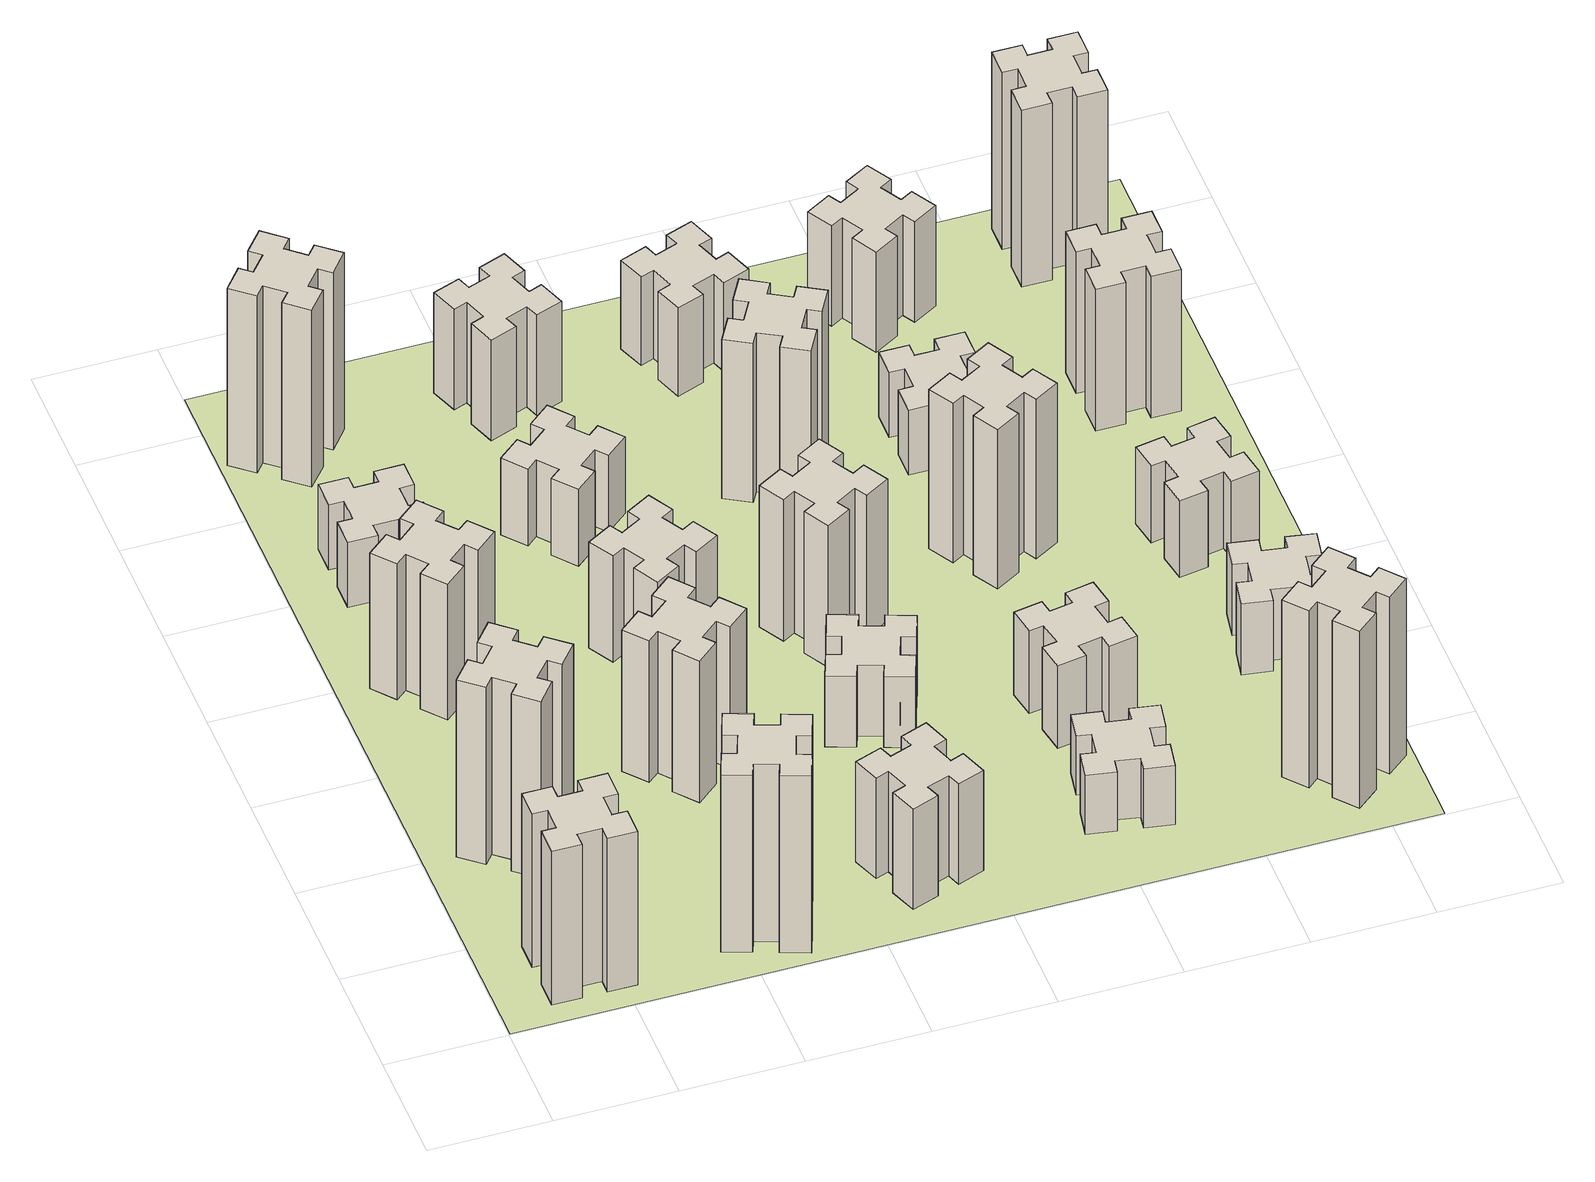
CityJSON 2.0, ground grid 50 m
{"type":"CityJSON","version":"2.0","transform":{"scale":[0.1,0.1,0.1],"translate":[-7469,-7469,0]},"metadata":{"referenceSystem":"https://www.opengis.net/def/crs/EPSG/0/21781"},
"CityObjects":{
"building1":{"type":"Building","attributes":{"class":"1000","function":"1000","usage":"1000","yearOfConstruction":2016,"roofType":"1000","measuredHeight":78,"storeysAboveGround":30,"storeysBelowGround":0},"geometry":[{"type":"Solid","lod":"1","boundaries":[[[[0,1,2,3,4,5,6,7,8,9,10,11,12,13,14,15,16,17,18,19]],[[17,16,20,21]],[[16,15,22,20]],[[15,14,23,22]],[[14,13,24,23]],[[13,12,25,24]],[[12,11,26,25]],[[11,10,27,26]],[[10,9,28,27]],[[9,8,29,28]],[[8,7,30,29]],[[7,6,31,30]],[[6,5,32,31]],[[5,4,33,32]],[[4,3,34,33]],[[3,2,35,34]],[[2,1,36,35]],[[1,0,37,36]],[[0,19,38,37]],[[19,18,39,38]],[[18,17,21,39]],[[24,25,26,27,28,29,30,31,32,33,34,35,36,37,38,39,21,20,22,23]]]]}]},
"building2":{"type":"Building","attributes":{"class":"1000","function":"1000","usage":"1000","yearOfConstruction":2016,"roofType":"1000","measuredHeight":90,"storeysAboveGround":30,"storeysBelowGround":0},"geometry":[{"type":"Solid","lod":"1","boundaries":[[[[40,41,42,43,44,45,46,47,48,49,50,51,52,53,54,55,56,57,58,59]],[[57,56,60,61]],[[56,55,62,60]],[[55,54,63,62]],[[54,53,64,63]],[[53,52,65,64]],[[52,51,66,65]],[[51,50,67,66]],[[50,49,68,67]],[[49,48,69,68]],[[48,47,70,69]],[[47,46,71,70]],[[46,45,72,71]],[[45,44,73,72]],[[44,43,74,73]],[[43,42,75,74]],[[42,41,76,75]],[[41,40,77,76]],[[40,59,78,77]],[[59,58,79,78]],[[58,57,61,79]],[[64,65,66,67,68,69,70,71,72,73,74,75,76,77,78,79,61,60,62,63]]]]}]},
"building3":{"type":"Building","attributes":{"class":"1000","function":"1000","usage":"1000","yearOfConstruction":2016,"roofType":"1000","measuredHeight":69,"storeysAboveGround":30,"storeysBelowGround":0},"geometry":[{"type":"Solid","lod":"1","boundaries":[[[[80,81,82,83,84,85,86,87,88,89,90,91,92,93,94,95,96,97,98,99]],[[97,96,100,101]],[[96,95,102,100]],[[95,94,103,102]],[[94,93,104,103]],[[93,92,105,104]],[[92,91,106,105]],[[91,90,107,106]],[[90,89,108,107]],[[89,88,109,108]],[[88,87,110,109]],[[87,86,111,110]],[[86,85,112,111]],[[85,84,113,112]],[[84,83,114,113]],[[83,82,115,114]],[[82,81,116,115]],[[81,80,117,116]],[[80,99,118,117]],[[99,98,119,118]],[[98,97,101,119]],[[104,105,106,107,108,109,110,111,112,113,114,115,116,117,118,119,101,100,102,103]]]]}]},
"building4":{"type":"Building","attributes":{"class":"1000","function":"1000","usage":"1000","yearOfConstruction":2016,"roofType":"1000","measuredHeight":33,"storeysAboveGround":30,"storeysBelowGround":0},"geometry":[{"type":"Solid","lod":"1","boundaries":[[[[120,121,122,123,124,125,126,127,128,129,130,131,132,133,134,135,136,137,138,139]],[[137,136,140,141]],[[136,135,142,140]],[[135,134,143,142]],[[134,133,144,143]],[[133,132,145,144]],[[132,131,146,145]],[[131,130,147,146]],[[130,129,148,147]],[[129,128,149,148]],[[128,127,150,149]],[[127,126,151,150]],[[126,125,152,151]],[[125,124,153,152]],[[124,123,154,153]],[[123,122,155,154]],[[122,121,156,155]],[[121,120,157,156]],[[120,139,158,157]],[[139,138,159,158]],[[138,137,141,159]],[[144,145,146,147,148,149,150,151,152,153,154,155,156,157,158,159,141,140,142,143]]]]}]},
"building5":{"type":"Building","attributes":{"class":"1000","function":"1000","usage":"1000","yearOfConstruction":2016,"roofType":"1000","measuredHeight":90,"storeysAboveGround":30,"storeysBelowGround":0},"geometry":[{"type":"Solid","lod":"1","boundaries":[[[[160,161,162,163,164,165,166,167,168,169,170,171,172,173,174,175,176,177,178,179]],[[177,176,180,181]],[[176,175,182,180]],[[175,174,183,182]],[[174,173,184,183]],[[173,172,185,184]],[[172,171,186,185]],[[171,170,187,186]],[[170,169,188,187]],[[169,168,189,188]],[[168,167,190,189]],[[167,166,191,190]],[[166,165,192,191]],[[165,164,193,192]],[[164,163,194,193]],[[163,162,195,194]],[[162,161,196,195]],[[161,160,197,196]],[[160,179,198,197]],[[179,178,199,198]],[[178,177,181,199]],[[184,185,186,187,188,189,190,191,192,193,194,195,196,197,198,199,181,180,182,183]]]]}]},
"building6":{"type":"Building","attributes":{"class":"1000","function":"1000","usage":"1000","yearOfConstruction":2016,"roofType":"1000","measuredHeight":90,"storeysAboveGround":30,"storeysBelowGround":0},"geometry":[{"type":"Solid","lod":"1","boundaries":[[[[200,201,202,203,204,205,206,207,208,209,210,211,212,213,214,215,216,217,218,219]],[[217,216,220,221]],[[216,215,222,220]],[[215,214,223,222]],[[214,213,224,223]],[[213,212,225,224]],[[212,211,226,225]],[[211,210,227,226]],[[210,209,228,227]],[[209,208,229,228]],[[208,207,230,229]],[[207,206,231,230]],[[206,205,232,231]],[[205,204,233,232]],[[204,203,234,233]],[[203,202,235,234]],[[202,201,236,235]],[[201,200,237,236]],[[200,219,238,237]],[[219,218,239,238]],[[218,217,221,239]],[[224,225,226,227,228,229,230,231,232,233,234,235,236,237,238,239,221,220,222,223]]]]}]},
"building7":{"type":"Building","attributes":{"class":"1000","function":"1000","usage":"1000","yearOfConstruction":2016,"roofType":"1000","measuredHeight":72,"storeysAboveGround":30,"storeysBelowGround":0},"geometry":[{"type":"Solid","lod":"1","boundaries":[[[[240,241,242,243,244,245,246,247,248,249,250,251,252,253,254,255,256,257,258,259]],[[257,256,260,261]],[[256,255,262,260]],[[255,254,263,262]],[[254,253,264,263]],[[253,252,265,264]],[[252,251,266,265]],[[251,250,267,266]],[[250,249,268,267]],[[249,248,269,268]],[[248,247,270,269]],[[247,246,271,270]],[[246,245,272,271]],[[245,244,273,272]],[[244,243,274,273]],[[243,242,275,274]],[[242,241,276,275]],[[241,240,277,276]],[[240,259,278,277]],[[259,258,279,278]],[[258,257,261,279]],[[264,265,266,267,268,269,270,271,272,273,274,275,276,277,278,279,261,260,262,263]]]]}]},
"building8":{"type":"Building","attributes":{"class":"1000","function":"1000","usage":"1000","yearOfConstruction":2016,"roofType":"1000","measuredHeight":54,"storeysAboveGround":30,"storeysBelowGround":0},"geometry":[{"type":"Solid","lod":"1","boundaries":[[[[280,281,282,283,284,285,286,287,288,289,290,291,292,293,294,295,296,297,298,299]],[[297,296,300,301]],[[296,295,302,300]],[[295,294,303,302]],[[294,293,304,303]],[[293,292,305,304]],[[292,291,306,305]],[[291,290,307,306]],[[290,289,308,307]],[[289,288,309,308]],[[288,287,310,309]],[[287,286,311,310]],[[286,285,312,311]],[[285,284,313,312]],[[284,283,314,313]],[[283,282,315,314]],[[282,281,316,315]],[[281,280,317,316]],[[280,299,318,317]],[[299,298,319,318]],[[298,297,301,319]],[[304,305,306,307,308,309,310,311,312,313,314,315,316,317,318,319,301,300,302,303]]]]}]},
"building9":{"type":"Building","attributes":{"class":"1000","function":"1000","usage":"1000","yearOfConstruction":2016,"roofType":"1000","measuredHeight":51,"storeysAboveGround":30,"storeysBelowGround":0},"geometry":[{"type":"Solid","lod":"1","boundaries":[[[[320,321,322,323,324,325,326,327,328,329,330,331,332,333,334,335,336,337,338,339]],[[337,336,340,341]],[[336,335,342,340]],[[335,334,343,342]],[[334,333,344,343]],[[333,332,345,344]],[[332,331,346,345]],[[331,330,347,346]],[[330,329,348,347]],[[329,328,349,348]],[[328,327,350,349]],[[327,326,351,350]],[[326,325,352,351]],[[325,324,353,352]],[[324,323,354,353]],[[323,322,355,354]],[[322,321,356,355]],[[321,320,357,356]],[[320,339,358,357]],[[339,338,359,358]],[[338,337,341,359]],[[344,345,346,347,348,349,350,351,352,353,354,355,356,357,358,359,341,340,342,343]]]]}]},
"building10":{"type":"Building","attributes":{"class":"1000","function":"1000","usage":"1000","yearOfConstruction":2016,"roofType":"1000","measuredHeight":39,"storeysAboveGround":30,"storeysBelowGround":0},"geometry":[{"type":"Solid","lod":"1","boundaries":[[[[360,361,362,363,364,365,366,367,368,369,370,371,372,373,374,375,376,377,378,379]],[[377,376,380,381]],[[376,375,382,380]],[[375,374,383,382]],[[374,373,384,383]],[[373,372,385,384]],[[372,371,386,385]],[[371,370,387,386]],[[370,369,388,387]],[[369,368,389,388]],[[368,367,390,389]],[[367,366,391,390]],[[366,365,392,391]],[[365,364,393,392]],[[364,363,394,393]],[[363,362,395,394]],[[362,361,396,395]],[[361,360,397,396]],[[360,379,398,397]],[[379,378,399,398]],[[378,377,381,399]],[[384,385,386,387,388,389,390,391,392,393,394,395,396,397,398,399,381,380,382,383]]]]}]},
"building11":{"type":"Building","attributes":{"class":"1000","function":"1000","usage":"1000","yearOfConstruction":2016,"roofType":"1000","measuredHeight":51,"storeysAboveGround":30,"storeysBelowGround":0},"geometry":[{"type":"Solid","lod":"1","boundaries":[[[[400,401,402,403,404,405,406,407,408,409,410,411,412,413,414,415,416,417,418,419]],[[417,416,420,421]],[[416,415,422,420]],[[415,414,423,422]],[[414,413,424,423]],[[413,412,425,424]],[[412,411,426,425]],[[411,410,427,426]],[[410,409,428,427]],[[409,408,429,428]],[[408,407,430,429]],[[407,406,431,430]],[[406,405,432,431]],[[405,404,433,432]],[[404,403,434,433]],[[403,402,435,434]],[[402,401,436,435]],[[401,400,437,436]],[[400,419,438,437]],[[419,418,439,438]],[[418,417,421,439]],[[424,425,426,427,428,429,430,431,432,433,434,435,436,437,438,439,421,420,422,423]]]]}]},
"building12":{"type":"Building","attributes":{"class":"1000","function":"1000","usage":"1000","yearOfConstruction":2016,"roofType":"1000","measuredHeight":36,"storeysAboveGround":30,"storeysBelowGround":0},"geometry":[{"type":"Solid","lod":"1","boundaries":[[[[440,441,442,443,444,445,446,447,448,449,450,451,452,453,454,455,456,457,458,459]],[[457,456,460,461]],[[456,455,462,460]],[[455,454,463,462]],[[454,453,464,463]],[[453,452,465,464]],[[452,451,466,465]],[[451,450,467,466]],[[450,449,468,467]],[[449,448,469,468]],[[448,447,470,469]],[[447,446,471,470]],[[446,445,472,471]],[[445,444,473,472]],[[444,443,474,473]],[[443,442,475,474]],[[442,441,476,475]],[[441,440,477,476]],[[440,459,478,477]],[[459,458,479,478]],[[458,457,461,479]],[[464,465,466,467,468,469,470,471,472,473,474,475,476,477,478,479,461,460,462,463]]]]}]},
"building13":{"type":"Building","attributes":{"class":"1000","function":"1000","usage":"1000","yearOfConstruction":2016,"roofType":"1000","measuredHeight":72,"storeysAboveGround":30,"storeysBelowGround":0},"geometry":[{"type":"Solid","lod":"1","boundaries":[[[[480,481,482,483,484,485,486,487,488,489,490,491,492,493,494,495,496,497,498,499]],[[497,496,500,501]],[[496,495,502,500]],[[495,494,503,502]],[[494,493,504,503]],[[493,492,505,504]],[[492,491,506,505]],[[491,490,507,506]],[[490,489,508,507]],[[489,488,509,508]],[[488,487,510,509]],[[487,486,511,510]],[[486,485,512,511]],[[485,484,513,512]],[[484,483,514,513]],[[483,482,515,514]],[[482,481,516,515]],[[481,480,517,516]],[[480,499,518,517]],[[499,498,519,518]],[[498,497,501,519]],[[504,505,506,507,508,509,510,511,512,513,514,515,516,517,518,519,501,500,502,503]]]]}]},
"building14":{"type":"Building","attributes":{"class":"1000","function":"1000","usage":"1000","yearOfConstruction":2016,"roofType":"1000","measuredHeight":81,"storeysAboveGround":30,"storeysBelowGround":0},"geometry":[{"type":"Solid","lod":"1","boundaries":[[[[520,521,522,523,524,525,526,527,528,529,530,531,532,533,534,535,536,537,538,539]],[[537,536,540,541]],[[536,535,542,540]],[[535,534,543,542]],[[534,533,544,543]],[[533,532,545,544]],[[532,531,546,545]],[[531,530,547,546]],[[530,529,548,547]],[[529,528,549,548]],[[528,527,550,549]],[[527,526,551,550]],[[526,525,552,551]],[[525,524,553,552]],[[524,523,554,553]],[[523,522,555,554]],[[522,521,556,555]],[[521,520,557,556]],[[520,539,558,557]],[[539,538,559,558]],[[538,537,541,559]],[[544,545,546,547,548,549,550,551,552,553,554,555,556,557,558,559,541,540,542,543]]]]}]},
"building15":{"type":"Building","attributes":{"class":"1000","function":"1000","usage":"1000","yearOfConstruction":2016,"roofType":"1000","measuredHeight":30,"storeysAboveGround":30,"storeysBelowGround":0},"geometry":[{"type":"Solid","lod":"1","boundaries":[[[[560,561,562,563,564,565,566,567,568,569,570,571,572,573,574,575,576,577,578,579]],[[577,576,580,581]],[[576,575,582,580]],[[575,574,583,582]],[[574,573,584,583]],[[573,572,585,584]],[[572,571,586,585]],[[571,570,587,586]],[[570,569,588,587]],[[569,568,589,588]],[[568,567,590,589]],[[567,566,591,590]],[[566,565,592,591]],[[565,564,593,592]],[[564,563,594,593]],[[563,562,595,594]],[[562,561,596,595]],[[561,560,597,596]],[[560,579,598,597]],[[579,578,599,598]],[[578,577,581,599]],[[584,585,586,587,588,589,590,591,592,593,594,595,596,597,598,599,581,580,582,583]]]]}]},
"building16":{"type":"Building","attributes":{"class":"1000","function":"1000","usage":"1000","yearOfConstruction":2016,"roofType":"1000","measuredHeight":45,"storeysAboveGround":30,"storeysBelowGround":0},"geometry":[{"type":"Solid","lod":"1","boundaries":[[[[600,601,602,603,604,605,606,607,608,609,610,611,612,613,614,615,616,617,618,619]],[[617,616,620,621]],[[616,615,622,620]],[[615,614,623,622]],[[614,613,624,623]],[[613,612,625,624]],[[612,611,626,625]],[[611,610,627,626]],[[610,609,628,627]],[[609,608,629,628]],[[608,607,630,629]],[[607,606,631,630]],[[606,605,632,631]],[[605,604,633,632]],[[604,603,634,633]],[[603,602,635,634]],[[602,601,636,635]],[[601,600,637,636]],[[600,619,638,637]],[[619,618,639,638]],[[618,617,621,639]],[[624,625,626,627,628,629,630,631,632,633,634,635,636,637,638,639,621,620,622,623]]]]}]},
"building17":{"type":"Building","attributes":{"class":"1000","function":"1000","usage":"1000","yearOfConstruction":2016,"roofType":"1000","measuredHeight":42,"storeysAboveGround":30,"storeysBelowGround":0},"geometry":[{"type":"Solid","lod":"1","boundaries":[[[[640,641,642,643,644,645,646,647,648,649,650,651,652,653,654,655,656,657,658,659]],[[657,656,660,661]],[[656,655,662,660]],[[655,654,663,662]],[[654,653,664,663]],[[653,652,665,664]],[[652,651,666,665]],[[651,650,667,666]],[[650,649,668,667]],[[649,648,669,668]],[[648,647,670,669]],[[647,646,671,670]],[[646,645,672,671]],[[645,644,673,672]],[[644,643,674,673]],[[643,642,675,674]],[[642,641,676,675]],[[641,640,677,676]],[[640,659,678,677]],[[659,658,679,678]],[[658,657,661,679]],[[664,665,666,667,668,669,670,671,672,673,674,675,676,677,678,679,661,660,662,663]]]]}]},
"building18":{"type":"Building","attributes":{"class":"1000","function":"1000","usage":"1000","yearOfConstruction":2016,"roofType":"1000","measuredHeight":81,"storeysAboveGround":30,"storeysBelowGround":0},"geometry":[{"type":"Solid","lod":"1","boundaries":[[[[680,681,682,683,684,685,686,687,688,689,690,691,692,693,694,695,696,697,698,699]],[[697,696,700,701]],[[696,695,702,700]],[[695,694,703,702]],[[694,693,704,703]],[[693,692,705,704]],[[692,691,706,705]],[[691,690,707,706]],[[690,689,708,707]],[[689,688,709,708]],[[688,687,710,709]],[[687,686,711,710]],[[686,685,712,711]],[[685,684,713,712]],[[684,683,714,713]],[[683,682,715,714]],[[682,681,716,715]],[[681,680,717,716]],[[680,699,718,717]],[[699,698,719,718]],[[698,697,701,719]],[[704,705,706,707,708,709,710,711,712,713,714,715,716,717,718,719,701,700,702,703]]]]}]},
"building19":{"type":"Building","attributes":{"class":"1000","function":"1000","usage":"1000","yearOfConstruction":2016,"roofType":"1000","measuredHeight":33,"storeysAboveGround":30,"storeysBelowGround":0},"geometry":[{"type":"Solid","lod":"1","boundaries":[[[[720,721,722,723,724,725,726,727,728,729,730,731,732,733,734,735,736,737,738,739]],[[737,736,740,741]],[[736,735,742,740]],[[735,734,743,742]],[[734,733,744,743]],[[733,732,745,744]],[[732,731,746,745]],[[731,730,747,746]],[[730,729,748,747]],[[729,728,749,748]],[[728,727,750,749]],[[727,726,751,750]],[[726,725,752,751]],[[725,724,753,752]],[[724,723,754,753]],[[723,722,755,754]],[[722,721,756,755]],[[721,720,757,756]],[[720,739,758,757]],[[739,738,759,758]],[[738,737,741,759]],[[744,745,746,747,748,749,750,751,752,753,754,755,756,757,758,759,741,740,742,743]]]]}]},
"building20":{"type":"Building","attributes":{"class":"1000","function":"1000","usage":"1000","yearOfConstruction":2016,"roofType":"1000","measuredHeight":90,"storeysAboveGround":30,"storeysBelowGround":0},"geometry":[{"type":"Solid","lod":"1","boundaries":[[[[760,761,762,763,764,765,766,767,768,769,770,771,772,773,774,775,776,777,778,779]],[[777,776,780,781]],[[776,775,782,780]],[[775,774,783,782]],[[774,773,784,783]],[[773,772,785,784]],[[772,771,786,785]],[[771,770,787,786]],[[770,769,788,787]],[[769,768,789,788]],[[768,767,790,789]],[[767,766,791,790]],[[766,765,792,791]],[[765,764,793,792]],[[764,763,794,793]],[[763,762,795,794]],[[762,761,796,795]],[[761,760,797,796]],[[760,779,798,797]],[[779,778,799,798]],[[778,777,781,799]],[[784,785,786,787,788,789,790,791,792,793,794,795,796,797,798,799,781,780,782,783]]]]}]},
"building21":{"type":"Building","attributes":{"class":"1000","function":"1000","usage":"1000","yearOfConstruction":2016,"roofType":"1000","measuredHeight":51,"storeysAboveGround":30,"storeysBelowGround":0},"geometry":[{"type":"Solid","lod":"1","boundaries":[[[[800,801,802,803,804,805,806,807,808,809,810,811,812,813,814,815,816,817,818,819]],[[817,816,820,821]],[[816,815,822,820]],[[815,814,823,822]],[[814,813,824,823]],[[813,812,825,824]],[[812,811,826,825]],[[811,810,827,826]],[[810,809,828,827]],[[809,808,829,828]],[[808,807,830,829]],[[807,806,831,830]],[[806,805,832,831]],[[805,804,833,832]],[[804,803,834,833]],[[803,802,835,834]],[[802,801,836,835]],[[801,800,837,836]],[[800,819,838,837]],[[819,818,839,838]],[[818,817,821,839]],[[824,825,826,827,828,829,830,831,832,833,834,835,836,837,838,839,821,820,822,823]]]]}]},
"building22":{"type":"Building","attributes":{"class":"1000","function":"1000","usage":"1000","yearOfConstruction":2016,"roofType":"1000","measuredHeight":36,"storeysAboveGround":30,"storeysBelowGround":0},"geometry":[{"type":"Solid","lod":"1","boundaries":[[[[840,841,842,843,844,845,846,847,848,849,850,851,852,853,854,855,856,857,858,859]],[[857,856,860,861]],[[856,855,862,860]],[[855,854,863,862]],[[854,853,864,863]],[[853,852,865,864]],[[852,851,866,865]],[[851,850,867,866]],[[850,849,868,867]],[[849,848,869,868]],[[848,847,870,869]],[[847,846,871,870]],[[846,845,872,871]],[[845,844,873,872]],[[844,843,874,873]],[[843,842,875,874]],[[842,841,876,875]],[[841,840,877,876]],[[840,859,878,877]],[[859,858,879,878]],[[858,857,861,879]],[[864,865,866,867,868,869,870,871,872,873,874,875,876,877,878,879,861,860,862,863]]]]}]},
"building23":{"type":"Building","attributes":{"class":"1000","function":"1000","usage":"1000","yearOfConstruction":2016,"roofType":"1000","measuredHeight":39,"storeysAboveGround":30,"storeysBelowGround":0},"geometry":[{"type":"Solid","lod":"1","boundaries":[[[[880,881,882,883,884,885,886,887,888,889,890,891,892,893,894,895,896,897,898,899]],[[897,896,900,901]],[[896,895,902,900]],[[895,894,903,902]],[[894,893,904,903]],[[893,892,905,904]],[[892,891,906,905]],[[891,890,907,906]],[[890,889,908,907]],[[889,888,909,908]],[[888,887,910,909]],[[887,886,911,910]],[[886,885,912,911]],[[885,884,913,912]],[[884,883,914,913]],[[883,882,915,914]],[[882,881,916,915]],[[881,880,917,916]],[[880,899,918,917]],[[899,898,919,918]],[[898,897,901,919]],[[904,905,906,907,908,909,910,911,912,913,914,915,916,917,918,919,901,900,902,903]]]]}]},
"building24":{"type":"Building","attributes":{"class":"1000","function":"1000","usage":"1000","yearOfConstruction":2016,"roofType":"1000","measuredHeight":72,"storeysAboveGround":30,"storeysBelowGround":0},"geometry":[{"type":"Solid","lod":"1","boundaries":[[[[920,921,922,923,924,925,926,927,928,929,930,931,932,933,934,935,936,937,938,939]],[[937,936,940,941]],[[936,935,942,940]],[[935,934,943,942]],[[934,933,944,943]],[[933,932,945,944]],[[932,931,946,945]],[[931,930,947,946]],[[930,929,948,947]],[[929,928,949,948]],[[928,927,950,949]],[[927,926,951,950]],[[926,925,952,951]],[[925,924,953,952]],[[924,923,954,953]],[[923,922,955,954]],[[922,921,956,955]],[[921,920,957,956]],[[920,939,958,957]],[[939,938,959,958]],[[938,937,941,959]],[[944,945,946,947,948,949,950,951,952,953,954,955,956,957,958,959,941,940,942,943]]]]}]},
"building25":{"type":"Building","attributes":{"class":"1000","function":"1000","usage":"1000","yearOfConstruction":2016,"roofType":"1000","measuredHeight":90,"storeysAboveGround":30,"storeysBelowGround":0},"geometry":[{"type":"Solid","lod":"1","boundaries":[[[[960,961,962,963,964,965,966,967,968,969,970,971,972,973,974,975,976,977,978,979]],[[977,976,980,981]],[[976,975,982,980]],[[975,974,983,982]],[[974,973,984,983]],[[973,972,985,984]],[[972,971,986,985]],[[971,970,987,986]],[[970,969,988,987]],[[969,968,989,988]],[[968,967,990,989]],[[967,966,991,990]],[[966,965,992,991]],[[965,964,993,992]],[[964,963,994,993]],[[963,962,995,994]],[[962,961,996,995]],[[961,960,997,996]],[[960,979,998,997]],[[979,978,999,998]],[[978,977,981,999]],[[984,985,986,987,988,989,990,991,992,993,994,995,996,997,998,999,981,980,982,983]]]]}]},
"landuse1":{"type":"LandUse","attributes":{"name":"plot1","function":"1010"},"geometry":[{"type":"MultiSurface","lod":"1","boundaries":[[[1000,1001,1002,1003]]]}]}
},
"vertices":[
[265,325,0],[265,225,0],[205,225,0],[205,105,0],[325,105,0],[325,165,0],[425,165,0],[425,105,0],[545,105,0],[545,225,0],[485,225,0],[485,325,0],[545,325,0],[545,445,0],[425,445,0],[425,385,0],[325,385,0],[325,445,0],[205,445,0],[205,325,0],[325,385,780],[325,445,780],[425,385,780],[425,445,780],[545,445,780],[545,325,780],[485,325,780],[485,225,780],[545,225,780],[545,105,780],[425,105,780],[425,165,780],[325,165,780],[325,105,780],[205,105,780],[205,225,780],[265,225,780],[265,325,780],[205,325,780],[205,445,780],
[484,1067,0],[408,1132,0],[446,1178,0],[354,1255,0],[277,1163,0],[323,1124,0],[259,1048,0],[213,1086,0],[136,994,0],[228,917,0],[266,963,0],[343,899,0],[304,853,0],[396,776,0],[473,868,0],[427,906,0],[492,983,0],[538,944,0],[615,1036,0],[523,1113,0],[492,983,900],[538,944,900],[427,906,900],[473,868,900],[396,776,900],[304,853,900],[343,899,900],[266,963,900],[228,917,900],[136,994,900],[213,1086,900],[259,1048,900],[323,1124,900],[277,1163,900],[354,1255,900],[446,1178,900],[408,1132,900],[484,1067,900],[523,1113,900],[615,1036,900],
[492,1988,0],[427,2064,0],[473,2103,0],[396,2195,0],[304,2118,0],[343,2072,0],[266,2007,0],[228,2053,0],[136,1976,0],[213,1884,0],[259,1923,0],[323,1846,0],[277,1808,0],[354,1716,0],[446,1793,0],[408,1839,0],[484,1903,0],[523,1857,0],[615,1934,0],[538,2026,0],[484,1903,690],[523,1857,690],[408,1839,690],[446,1793,690],[354,1716,690],[277,1808,690],[323,1846,690],[259,1923,690],[213,1884,690],[136,1976,690],[228,2053,690],[266,2007,690],[343,2072,690],[304,2118,690],[396,2195,690],[473,2103,690],[427,2064,690],[492,1988,690],[538,2026,690],[615,1934,690],
[485,2545,0],[485,2645,0],[545,2645,0],[545,2765,0],[425,2765,0],[425,2705,0],[325,2705,0],[325,2765,0],[205,2765,0],[205,2645,0],[265,2645,0],[265,2545,0],[205,2545,0],[205,2425,0],[325,2425,0],[325,2485,0],[425,2485,0],[425,2425,0],[545,2425,0],[545,2545,0],[425,2485,330],[425,2425,330],[325,2485,330],[325,2425,330],[205,2425,330],[205,2545,330],[265,2545,330],[265,2645,330],[205,2645,330],[205,2765,330],[325,2765,330],[325,2705,330],[425,2705,330],[425,2765,330],[545,2765,330],[545,2645,330],[485,2645,330],[485,2545,330],[545,2545,330],[545,2425,330],
[1029,360,0],[995,266,0],[939,287,0],[897,174,0],[1010,133,0],[1031,189,0],[1125,155,0],[1104,99,0],[1217,57,0],[1258,170,0],[1202,191,0],[1236,285,0],[1292,264,0],[1333,377,0],[1220,418,0],[1200,362,0],[1106,396,0],[1127,452,0],[1014,493,0],[973,380,0],[1106,396,900],[1127,452,900],[1200,362,900],[1220,418,900],[1333,377,900],[1292,264,900],[1236,285,900],[1202,191,900],[1258,170,900],[1217,57,900],[1104,99,900],[1125,155,900],[1031,189,900],[1010,133,900],[897,174,900],[939,287,900],[995,266,900],[1029,360,900],[973,380,900],[1014,493,900],
[384,3387,0],[308,3452,0],[346,3498,0],[254,3575,0],[177,3483,0],[223,3444,0],[159,3368,0],[113,3406,0],[36,3314,0],[128,3237,0],[166,3283,0],[243,3219,0],[204,3173,0],[296,3096,0],[373,3188,0],[327,3226,0],[392,3303,0],[438,3264,0],[515,3356,0],[423,3433,0],[392,3303,900],[438,3264,900],[327,3226,900],[373,3188,900],[296,3096,900],[204,3173,900],[243,3219,900],[166,3283,900],[128,3237,900],[36,3314,900],[113,3406,900],[159,3368,900],[223,3444,900],[177,3483,900],[254,3575,900],[346,3498,900],[308,3452,900],[384,3387,900],[423,3433,900],[515,3356,900],
[1083,1332,0],[1006,1267,0],[968,1313,0],[876,1236,0],[953,1144,0],[999,1183,0],[1063,1106,0],[1017,1068,0],[1094,976,0],[1186,1053,0],[1148,1099,0],[1224,1163,0],[1263,1117,0],[1355,1194,0],[1278,1286,0],[1232,1248,0],[1167,1324,0],[1213,1363,0],[1136,1455,0],[1044,1378,0],[1167,1324,720],[1213,1363,720],[1232,1248,720],[1278,1286,720],[1355,1194,720],[1263,1117,720],[1224,1163,720],[1148,1099,720],[1186,1053,720],[1094,976,720],[1017,1068,720],[1063,1106,720],[999,1183,720],[953,1144,720],[876,1236,720],[968,1313,720],[1006,1267,720],[1083,1332,720],[1044,1378,720],[1136,1455,720],
[1336,1867,0],[1286,1954,0],[1338,1984,0],[1278,2088,0],[1174,2028,0],[1204,1976,0],[1117,1926,0],[1087,1978,0],[983,1918,0],[1043,1814,0],[1095,1844,0],[1145,1757,0],[1093,1727,0],[1153,1623,0],[1257,1683,0],[1227,1735,0],[1314,1785,0],[1344,1733,0],[1448,1793,0],[1388,1897,0],[1314,1785,540],[1344,1733,540],[1227,1735,540],[1257,1683,540],[1153,1623,540],[1093,1727,540],[1145,1757,540],[1095,1844,540],[1043,1814,540],[983,1918,540],[1087,1978,540],[1117,1926,540],[1204,1976,540],[1174,2028,540],[1278,2088,540],[1338,1984,540],[1286,1954,540],[1336,1867,540],[1388,1897,540],[1448,1793,540],
[1765,496,0],[1671,462,0],[1650,518,0],[1537,477,0],[1579,364,0],[1635,385,0],[1669,291,0],[1613,270,0],[1654,157,0],[1767,199,0],[1746,255,0],[1840,289,0],[1860,233,0],[1973,274,0],[1932,387,0],[1876,366,0],[1842,460,0],[1898,480,0],[1857,593,0],[1744,552,0],[1842,460,510],[1898,480,510],[1876,366,510],[1932,387,510],[1973,274,510],[1860,233,510],[1840,289,510],[1746,255,510],[1767,199,510],[1654,157,510],[1613,270,510],[1669,291,510],[1635,385,510],[1579,364,510],[1537,477,510],[1650,518,510],[1671,462,510],[1765,496,510],[1744,552,510],[1857,593,510],
[1083,2712,0],[1006,2647,0],[968,2693,0],[876,2616,0],[953,2524,0],[999,2563,0],[1063,2486,0],[1017,2448,0],[1094,2356,0],[1186,2433,0],[1148,2479,0],[1224,2543,0],[1263,2497,0],[1355,2574,0],[1278,2666,0],[1232,2628,0],[1167,2704,0],[1213,2743,0],[1136,2835,0],[1044,2758,0],[1167,2704,390],[1213,2743,390],[1232,2628,390],[1278,2666,390],[1355,2574,390],[1263,2497,390],[1224,2543,390],[1148,2479,390],[1186,2433,390],[1094,2356,390],[1017,2448,390],[1063,2486,390],[999,2563,390],[953,2524,390],[876,2616,390],[968,2693,390],[1006,2647,390],[1083,2712,390],[1044,2758,390],[1136,2835,390],
[1125,3456,0],[1031,3422,0],[1010,3478,0],[897,3437,0],[939,3324,0],[995,3345,0],[1029,3251,0],[973,3230,0],[1014,3117,0],[1127,3159,0],[1106,3215,0],[1200,3249,0],[1220,3193,0],[1333,3234,0],[1292,3347,0],[1236,3326,0],[1202,3420,0],[1258,3440,0],[1217,3553,0],[1104,3512,0],[1202,3420,510],[1258,3440,510],[1236,3326,510],[1292,3347,510],[1333,3234,510],[1220,3193,510],[1200,3249,510],[1106,3215,510],[1127,3159,510],[1014,3117,510],[973,3230,510],[1029,3251,510],[995,3345,510],[939,3324,510],[897,3437,510],[1010,3478,510],[1031,3422,510],[1125,3456,510],[1104,3512,510],[1217,3553,510],
[1771,1129,0],[1865,1095,0],[1844,1039,0],[1957,997,0],[1998,1110,0],[1942,1131,0],[1976,1225,0],[2032,1204,0],[2073,1317,0],[1960,1358,0],[1940,1302,0],[1846,1336,0],[1867,1392,0],[1754,1433,0],[1713,1320,0],[1769,1300,0],[1735,1206,0],[1679,1227,0],[1637,1114,0],[1750,1073,0],[1735,1206,360],[1679,1227,360],[1769,1300,360],[1713,1320,360],[1754,1433,360],[1867,1392,360],[1846,1336,360],[1940,1302,360],[1960,1358,360],[2073,1317,360],[2032,1204,360],[1976,1225,360],[1942,1131,360],[1998,1110,360],[1957,997,360],[1844,1039,360],[1865,1095,360],[1771,1129,360],[1750,1073,360],[1637,1114,360],
[1976,1767,0],[1926,1854,0],[1978,1884,0],[1918,1988,0],[1814,1928,0],[1844,1876,0],[1757,1826,0],[1727,1878,0],[1623,1818,0],[1683,1714,0],[1735,1744,0],[1785,1657,0],[1733,1627,0],[1793,1523,0],[1897,1583,0],[1867,1635,0],[1954,1685,0],[1984,1633,0],[2088,1693,0],[2028,1797,0],[1954,1685,720],[1984,1633,720],[1867,1635,720],[1897,1583,720],[1793,1523,720],[1733,1627,720],[1785,1657,720],[1735,1744,720],[1683,1714,720],[1623,1818,720],[1727,1878,720],[1757,1826,720],[1844,1876,720],[1814,1928,720],[1918,1988,720],[1978,1884,720],[1926,1854,720],[1976,1767,720],[2028,1797,720],[2088,1693,720],
[2054,2666,0],[1967,2716,0],[1997,2768,0],[1893,2828,0],[1833,2724,0],[1885,2694,0],[1835,2607,0],[1783,2637,0],[1723,2533,0],[1827,2473,0],[1857,2525,0],[1944,2475,0],[1914,2423,0],[2018,2363,0],[2078,2467,0],[2026,2497,0],[2076,2584,0],[2128,2554,0],[2188,2658,0],[2084,2718,0],[2076,2584,810],[2128,2554,810],[2026,2497,810],[2078,2467,810],[2018,2363,810],[1914,2423,810],[1944,2475,810],[1857,2525,810],[1827,2473,810],[1723,2533,810],[1783,2637,810],[1835,2607,810],[1885,2694,810],[1833,2724,810],[1893,2828,810],[1997,2768,810],[1967,2716,810],[2054,2666,810],[2084,2718,810],[2188,2658,810],
[2496,544,0],[2478,445,0],[2419,456,0],[2398,337,0],[2517,317,0],[2527,376,0],[2625,358,0],[2615,299,0],[2733,278,0],[2754,397,0],[2695,407,0],[2712,505,0],[2771,495,0],[2792,613,0],[2674,634,0],[2664,575,0],[2565,592,0],[2576,651,0],[2457,672,0],[2437,554,0],[2565,592,300],[2576,651,300],[2664,575,300],[2674,634,300],[2792,613,300],[2771,495,300],[2712,505,300],[2695,407,300],[2754,397,300],[2733,278,300],[2615,299,300],[2625,358,300],[2527,376,300],[2517,317,300],[2398,337,300],[2419,456,300],[2478,445,300],[2496,544,300],[2437,554,300],[2457,672,300],
[1865,3456,0],[1771,3422,0],[1750,3478,0],[1637,3437,0],[1679,3324,0],[1735,3345,0],[1769,3251,0],[1713,3230,0],[1754,3117,0],[1867,3159,0],[1846,3215,0],[1940,3249,0],[1960,3193,0],[2073,3234,0],[2032,3347,0],[1976,3326,0],[1942,3420,0],[1998,3440,0],[1957,3553,0],[1844,3512,0],[1942,3420,450],[1998,3440,450],[1976,3326,450],[2032,3347,450],[2073,3234,450],[1960,3193,450],[1940,3249,450],[1846,3215,450],[1867,3159,450],[1754,3117,450],[1713,3230,450],[1769,3251,450],[1735,3345,450],[1679,3324,450],[1637,3437,450],[1750,3478,450],[1771,3422,450],[1865,3456,450],[1844,3512,450],[1957,3553,450],
[2625,1132,0],[2527,1115,0],[2517,1174,0],[2398,1153,0],[2419,1035,0],[2478,1045,0],[2496,947,0],[2437,937,0],[2457,818,0],[2576,839,0],[2565,898,0],[2664,916,0],[2674,857,0],[2792,877,0],[2771,996,0],[2712,985,0],[2695,1084,0],[2754,1094,0],[2733,1212,0],[2615,1191,0],[2695,1084,420],[2754,1094,420],[2712,985,420],[2771,996,420],[2792,877,420],[2674,857,420],[2664,916,420],[2565,898,420],[2576,839,420],[2457,818,420],[2437,937,420],[2496,947,420],[2478,1045,420],[2419,1035,420],[2398,1153,420],[2517,1174,420],[2527,1115,420],[2625,1132,420],[2615,1191,420],[2733,1212,420],
[2716,1967,0],[2666,2054,0],[2718,2084,0],[2658,2188,0],[2554,2128,0],[2584,2076,0],[2497,2026,0],[2467,2078,0],[2363,2018,0],[2423,1914,0],[2475,1944,0],[2525,1857,0],[2473,1827,0],[2533,1723,0],[2637,1783,0],[2607,1835,0],[2694,1885,0],[2724,1833,0],[2828,1893,0],[2768,1997,0],[2694,1885,810],[2724,1833,810],[2607,1835,810],[2637,1783,810],[2533,1723,810],[2473,1827,810],[2525,1857,810],[2475,1944,810],[2423,1914,810],[2363,2018,810],[2467,2078,810],[2497,2026,810],[2584,2076,810],[2554,2128,810],[2658,2188,810],[2718,2084,810],[2666,2054,810],[2716,1967,810],[2768,1997,810],[2828,1893,810],
[2545,2485,0],[2645,2485,0],[2645,2425,0],[2765,2425,0],[2765,2545,0],[2705,2545,0],[2705,2645,0],[2765,2645,0],[2765,2765,0],[2645,2765,0],[2645,2705,0],[2545,2705,0],[2545,2765,0],[2425,2765,0],[2425,2645,0],[2485,2645,0],[2485,2545,0],[2425,2545,0],[2425,2425,0],[2545,2425,0],[2485,2545,330],[2425,2545,330],[2485,2645,330],[2425,2645,330],[2425,2765,330],[2545,2765,330],[2545,2705,330],[2645,2705,330],[2645,2765,330],[2765,2765,330],[2765,2645,330],[2705,2645,330],[2705,2545,330],[2765,2545,330],[2765,2425,330],[2645,2425,330],[2645,2485,330],[2545,2485,330],[2545,2425,330],[2425,2425,330],
[3468,259,0],[3544,323,0],[3583,277,0],[3675,354,0],[3598,446,0],[3552,408,0],[3487,484,0],[3533,523,0],[3456,615,0],[3364,538,0],[3403,492,0],[3326,427,0],[3288,473,0],[3196,396,0],[3273,304,0],[3319,343,0],[3383,266,0],[3337,228,0],[3414,136,0],[3506,213,0],[3383,266,900],[3337,228,900],[3319,343,900],[3273,304,900],[3196,396,900],[3288,473,900],[3326,427,900],[3403,492,900],[3364,538,900],[3456,615,900],[3533,523,900],[3487,484,900],[3552,408,900],[3598,446,900],[3675,354,900],[3583,277,900],[3544,323,900],[3468,259,900],[3506,213,900],[3414,136,900],
[2716,3347,0],[2666,3434,0],[2718,3464,0],[2658,3568,0],[2554,3508,0],[2584,3456,0],[2497,3406,0],[2467,3458,0],[2363,3398,0],[2423,3294,0],[2475,3324,0],[2525,3237,0],[2473,3207,0],[2533,3103,0],[2637,3163,0],[2607,3215,0],[2694,3265,0],[2724,3213,0],[2828,3273,0],[2768,3377,0],[2694,3265,510],[2724,3213,510],[2607,3215,510],[2637,3163,510],[2533,3103,510],[2473,3207,510],[2525,3237,510],[2475,3324,510],[2423,3294,510],[2363,3398,510],[2467,3458,510],[2497,3406,510],[2584,3456,510],[2554,3508,510],[2658,3568,510],[2718,3464,510],[2666,3434,510],[2716,3347,510],[2768,3377,510],[2828,3273,510],
[3367,1016,0],[3465,998,0],[3455,939,0],[3573,918,0],[3594,1037,0],[3535,1047,0],[3552,1145,0],[3611,1135,0],[3632,1253,0],[3514,1274,0],[3504,1215,0],[3405,1232,0],[3416,1291,0],[3297,1312,0],[3277,1194,0],[3336,1184,0],[3318,1085,0],[3259,1096,0],[3238,977,0],[3357,957,0],[3318,1085,360],[3259,1096,360],[3336,1184,360],[3277,1194,360],[3297,1312,360],[3416,1291,360],[3405,1232,360],[3504,1215,360],[3514,1274,360],[3632,1253,360],[3611,1135,360],[3552,1145,360],[3535,1047,360],[3594,1037,360],[3573,918,360],[3455,939,360],[3465,998,360],[3367,1016,360],[3357,957,360],[3238,977,360],
[3365,1872,0],[3267,1855,0],[3257,1914,0],[3138,1893,0],[3159,1775,0],[3218,1785,0],[3236,1687,0],[3177,1677,0],[3197,1558,0],[3316,1579,0],[3305,1638,0],[3404,1656,0],[3414,1597,0],[3532,1617,0],[3511,1736,0],[3452,1725,0],[3435,1824,0],[3494,1834,0],[3473,1952,0],[3355,1931,0],[3435,1824,390],[3494,1834,390],[3452,1725,390],[3511,1736,390],[3532,1617,390],[3414,1597,390],[3404,1656,390],[3305,1638,390],[3316,1579,390],[3197,1558,390],[3177,1677,390],[3236,1687,390],[3218,1785,390],[3159,1775,390],[3138,1893,390],[3257,1914,390],[3267,1855,390],[3365,1872,390],[3355,1931,390],[3473,1952,390],
[3385,2705,0],[3285,2705,0],[3285,2765,0],[3165,2765,0],[3165,2645,0],[3225,2645,0],[3225,2545,0],[3165,2545,0],[3165,2425,0],[3285,2425,0],[3285,2485,0],[3385,2485,0],[3385,2425,0],[3505,2425,0],[3505,2545,0],[3445,2545,0],[3445,2645,0],[3505,2645,0],[3505,2765,0],[3385,2765,0],[3445,2645,720],[3505,2645,720],[3445,2545,720],[3505,2545,720],[3505,2425,720],[3385,2425,720],[3385,2485,720],[3285,2485,720],[3285,2425,720],[3165,2425,720],[3165,2545,720],[3225,2545,720],[3225,2645,720],[3165,2645,720],[3165,2765,720],[3285,2765,720],[3285,2705,720],[3385,2705,720],[3385,2765,720],[3505,2765,720],
[3285,3325,0],[3385,3325,0],[3385,3265,0],[3505,3265,0],[3505,3385,0],[3445,3385,0],[3445,3485,0],[3505,3485,0],[3505,3605,0],[3385,3605,0],[3385,3545,0],[3285,3545,0],[3285,3605,0],[3165,3605,0],[3165,3485,0],[3225,3485,0],[3225,3385,0],[3165,3385,0],[3165,3265,0],[3285,3265,0],[3225,3385,900],[3165,3385,900],[3225,3485,900],[3165,3485,900],[3165,3605,900],[3285,3605,900],[3285,3545,900],[3385,3545,900],[3385,3605,900],[3505,3605,900],[3505,3485,900],[3445,3485,900],[3445,3385,900],[3505,3385,900],[3505,3265,900],[3385,3265,900],[3385,3325,900],[3285,3325,900],[3285,3265,900],[3165,3265,900],
[5,3705,0],[3705,3705,0],[3705,5,0],[5,5,0]
]}
